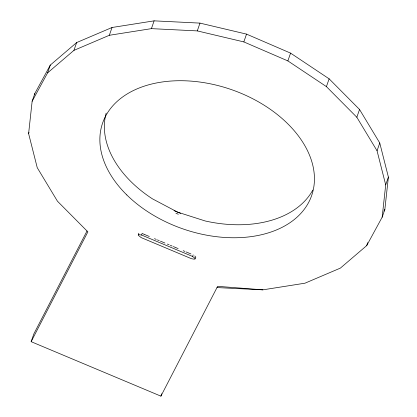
<?xml version="1.0" encoding="UTF-8"?>
<svg xmlns="http://www.w3.org/2000/svg" width="417" height="417" viewBox="0 0 417 417"><rect width="100%" height="100%" fill="white"/><g stroke="black" fill="none" stroke-linecap="round" stroke-linejoin="round"><path stroke-width="0.63" d="M262.887 289.836L217.638 286.333L160.91 396.15L31.15 341.679L87.878 231.862L57.463 201.213L37.243 167.697L28.611 133.612L32.14 101.268L34.84 93.476L50.295 65.083L76.624 42.576L112.037 27.491L154.113 20.85L199.983 23.112L246.53 34.116L290.576 53.121L329.122 78.823L359.537 109.473L379.757 142.984L388.389 177.074L384.86 209.417L382.16 217.21L366.705 245.603L340.376 268.11L304.963 283.195L262.887 289.836L217.002 287.568M34.694 94.768L34.84 93.476M382.16 217.21L385.694 184.867L388.389 177.074M32.14 101.268L47.595 72.876L50.295 65.083M28.611 133.612L29.023 132.413M47.595 72.876L73.929 50.368L76.624 42.576M73.929 50.368L109.337 35.283L112.037 27.491M31.15 341.679L33.85 333.887L86.991 231.008M109.337 35.283L151.413 28.643L154.113 20.85M151.413 28.643L197.288 30.905L199.983 23.112M141.556 235.042L192.612 256.471L194.713 258.003L195.234 258.926L194.124 259.171L191.476 258.707L141.201 237.607L138.246 235.261L138.308 234.813L139.09 234.667L141.556 235.042L142.103 233.457M197.288 30.905L243.83 41.909L246.53 34.116M192.612 256.471L193.16 254.886M195.782 257.346L195.51 258.139L194.947 258.378M160.91 396.15L161.739 393.752M385.694 184.867L377.057 150.782L356.837 117.266L326.422 86.616L287.876 60.913L290.576 53.121M326.422 86.616L329.122 78.823M356.837 117.266L359.537 109.473M377.057 150.782L379.757 142.984M366.705 245.603L367.742 242.605M383.932 211.122L384.86 209.417M138.856 233.228L138.46 234.208L138.762 234.807M174.077 210.653L180.603 213.395M175.932 213.243L178.335 214.255M142.494 233.624L144.292 234.375M144.506 234.469L149.312 236.486M154.467 238.644L156.26 239.4M157.459 239.9L159.252 240.656M160.451 241.156L164.929 243.038M167.332 244.049L169.135 244.805M170.334 245.305L172.138 246.061M173.336 246.567L175.14 247.323M175.411 247.437L178.142 248.584M183.193 250.706L184.986 251.456M186.185 251.962L187.978 252.712M188.354 252.869L190.976 253.969M243.83 41.909L287.876 60.913M194.734 255.97L195.265 256.419M195.62 256.799L195.792 257.112M312.813 190.058A110.63 73.741 19.1 0 1 205.107 220.947L177.611 212.138L152.44 198.841A110.63 73.741 19.1 0 1 106.153 113.127M126.799 194.942A110.63 73.741 19.1 0 0 308.898 201.953A110.63 73.741 19.1 0 0 185.753 80.82A110.63 73.741 19.1 0 0 126.799 194.942"/></g></svg>
